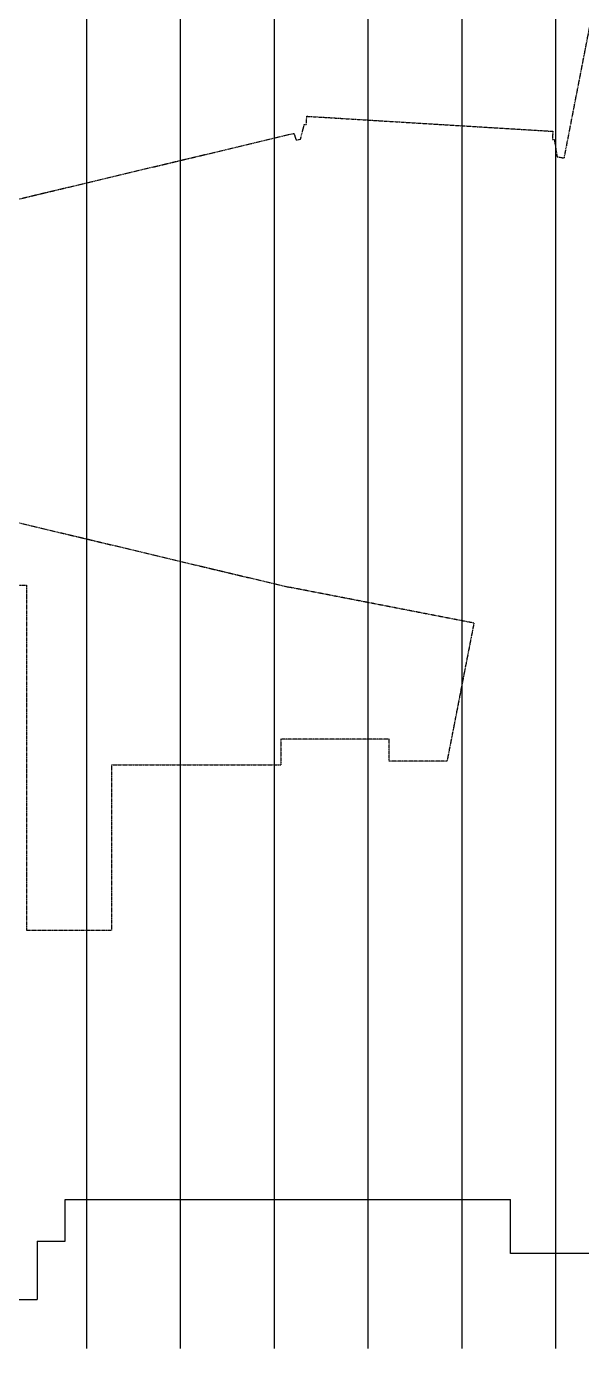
# Model space of a CAD drawing. Header units: millimetres. Extents: x -242071 to 82444, y -53139 to 112036.
# Drawn here: x -210510 to -190673, y -42646 to 4650 of the extents above; entities that cross this region are included whole.
import ezdxf

# ---------------------------------------------------------------- set-up
doc = ezdxf.new("R2010")
doc.units = ezdxf.units.MM
doc.linetypes.add('PCENTRE', pattern=[50.8, 31.75, -6.35, 6.35, -6.35])
doc.linetypes.add('PCENTRE2', pattern=[28.575, 19.05, -3.175, 3.175, -3.175])
doc.layers.add('Boundaries_and_building_grids', color=140, linetype='Continuous')
doc.layers.add('Walls_brick_block_etc', color=3, linetype='Continuous')

msp = doc.modelspace()

# ---------------------------------------------------------------- linework, layer by layer
at = {"layer": 'Boundaries_and_building_grids', "color": 140, "linetype": 'PCENTRE2', "lineweight": -3}
for p, q in [((-208368.2, 33439.2), (-208368.2, -42646.4)), ((-205015.2, 33439.2), (-205015.2, -42646.4)), ((-201662.2, 33439.2), (-201662.2, -42646.4)), ((-198309.2, 33439.2), (-198309.2, -42646.4)), ((-194956.2, 33439.2), (-194956.2, -42646.4)), ((-191603.2, 33439.2), (-191603.2, -42646.4))]:
    msp.add_line(p, q, dxfattribs=at)
at = {"layer": 'Walls_brick_block_etc', "color": 8, "linetype": 'PCENTRE'}
for p, q in [((-189394.1, 9760.7), (-191302.1, -56.8)), ((-189394.1, 9760.7), (-191302.1, -56.8)), ((-200509.2, 1137.1), (-200490.9, 1436.5)), ((-200490.9, 1436.5), (-191697.3, 898.7)), ((-200713.9, 621.4), (-200581.5, 1141.5)), ((-200581.5, 1141.5), (-200509.2, 1137.1)), ((-214320.2, -2368.4), (-200944.7, 826.9)), ((-200862.1, 586), (-200944.7, 826.9)), ((-200862.1, 586), (-200713.9, 621.4)), ((-200862.1, 586), (-200713.9, 621.4)), ((-191697.3, 898.7), (-191715.6, 599.4)), ((-191643.4, 595), (-191715.6, 599.4)), ((-191643.4, 595), (-191715.6, 599.4)), ((-191643.4, 595), (-191547.7, -9.1)), ((-191643.4, 595), (-191547.7, -9.1)), ((-191547.7, -9.1), (-191302.1, -56.8)), ((-214320.2, -12259.7), (-201151.3, -15405.7)), ((-216225.2, -15340), (-210510.2, -15340)), ((-210510.2, -15340), (-210510.2, -27684.4)), ((-194519.7, -16694.5), (-201151.3, -15405.7)), ((-194519.7, -16694.5), (-195480.7, -21639.2)), ((-201417, -20851.8), (-201417, -21766.2)), ((-197543.5, -20851.8), (-201417, -20851.8)), ((-197543.5, -21639.3), (-197543.5, -20851.8)), ((-195480.7, -21639.2), (-197543.5, -21639.3)), ((-207462.2, -27684.4), (-207462.2, -21766.2)), ((-207462.2, -21766.2), (-201417, -21766.2)), ((-210510.2, -27684.4), (-207462.2, -27684.4))]:
    msp.add_line(p, q, dxfattribs=at)
at = {"layer": 'Walls_brick_block_etc', "color": 8, "linetype": 'Continuous', "lineweight": -3}
for p, q in [((-209125.6, -37309.2), (-193209.6, -37309.2)), ((-209125.6, -38809.8), (-209125.6, -37309.2)), ((-193209.6, -39247), (-193209.6, -37309.2)), ((-210125.2, -38809.8), (-210125.2, -40891.2)), ((-210125.2, -38809.8), (-209125.6, -38809.8)), ((-188675.7, -39247), (-193209.6, -39247)), ((-223372, -40891.2), (-210125.2, -40891.2))]:
    msp.add_line(p, q, dxfattribs=at)

doc.saveas('drawing.dxf')
